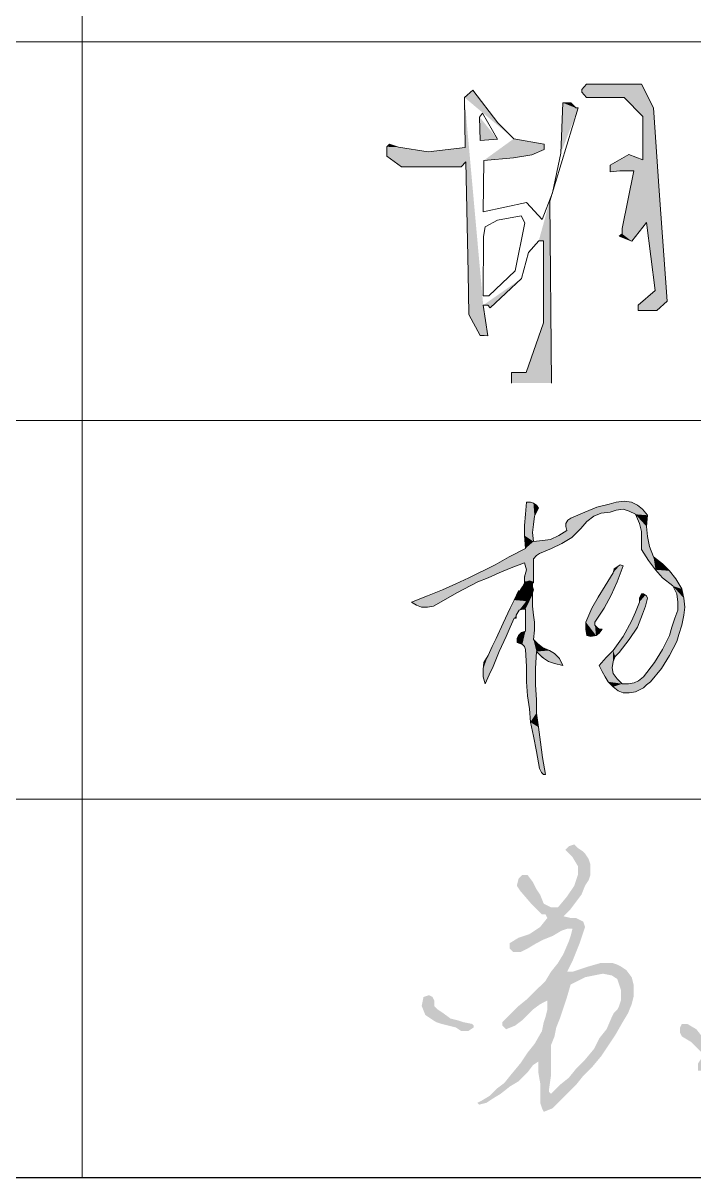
# Model space of a CAD drawing. Header units: millimetres. Extents: x 0 to 594, y 0 to 420.
# Drawn here: x 418.44 to 428.18, y 10 to 26.77 of the extents above; entities that cross this region are included whole.
import ezdxf

# ---------------------------------------------------------------- set-up
doc = ezdxf.new("R2010")
doc.units = ezdxf.units.MM
doc.header["$MEASUREMENT"] = 0
doc.linetypes.add('XKITLINE00', pattern=[0])

# ---------------------------------------------------------------- blocks, each defined once
blk = doc.blocks.new('*D0')
at = {"color": 0, "linetype": 'XKITLINE00'}
blk.add_line((584, 10), (25, 10), dxfattribs=at)
blk = doc.blocks.new('*D16')
at = {"color": 6}
for points in [[(256.863, 18.57), (257.273, 19.39), (257.229, 19.405)], [(256.863, 18.57), (257.229, 19.405), (257.126, 19.288)], [(256.863, 18.57), (257.185, 19.156), (257.273, 19.39)], [(256.863, 18.57), (257.126, 19.288), (257.009, 19.097)], [(257.229, 19.405), (257.141, 19.346), (257.126, 19.288)], [(256.863, 18.57), (257.097, 18.965), (257.185, 19.156)], [(256.863, 18.57), (257.009, 19.097), (256.907, 18.936)], [(256.863, 18.57), (256.995, 18.775), (257.097, 18.965)], [(256.863, 18.57), (256.907, 18.936), (256.819, 18.775)], [(256.877, 18.379), (256.819, 18.775), (256.731, 18.57)], [(256.863, 18.526), (256.863, 18.57), (256.819, 18.775)], [(256.877, 18.379), (256.863, 18.526), (256.819, 18.775)], [(256.877, 18.379), (256.731, 18.57), (256.731, 18.467)], [(256.877, 18.379), (256.731, 18.467), (256.745, 18.379)], [(256.877, 18.379), (256.921, 18.467), (256.863, 18.526)], [(256.877, 18.379), (256.921, 18.409), (256.965, 18.467)], [(256.877, 18.379), (256.965, 18.467), (256.921, 18.467)], [(256.877, 18.379), (256.745, 18.379), (256.804, 18.365)]]:
    blk.add_solid(points, dxfattribs=at)
blk = doc.blocks.new('*D17')
at = {"color": 6}
for points in [[(255.969, 19.742), (255.866, 20.313), (255.852, 20.137)], [(255.954, 19.874), (255.925, 20.313), (255.866, 20.313)], [(255.969, 19.742), (255.954, 19.874), (255.866, 20.313)], [(255.954, 19.874), (255.969, 20.299), (255.925, 20.313)], [(255.954, 19.874), (255.984, 20.108), (255.969, 20.299)], [(255.984, 20.108), (256.013, 20.269), (255.969, 20.299)], [(256.848, 20.108), (256.951, 20.152), (257.288, 20.328)], [(256.848, 20.108), (257.288, 20.328), (257.17, 20.313)], [(256.848, 20.108), (257.17, 20.313), (257.068, 20.284)], [(256.951, 20.152), (257.39, 20.313), (257.288, 20.328)], [(256.951, 20.152), (257.478, 20.269), (257.39, 20.313)], [(255.969, 19.742), (255.852, 20.137), (255.837, 19.976)], [(255.984, 20.108), (256.042, 20.225), (256.013, 20.269)], [(256.013, 19.537), (256.848, 20.108), (257.068, 20.284)], [(256.013, 19.537), (257.068, 20.284), (256.892, 20.24)], [(256.013, 19.537), (256.892, 20.24), (256.452, 19.903)], [(256.892, 20.24), (256.467, 20.05), (256.438, 20.006)], [(256.892, 20.24), (256.438, 20.006), (256.438, 19.962)], [(256.892, 20.24), (256.438, 19.962), (256.452, 19.903)], [(256.892, 20.24), (256.511, 20.079), (256.467, 20.05)], [(256.892, 20.24), (256.716, 20.167), (256.511, 20.079)], [(256.951, 20.152), (257.17, 20.196), (257.478, 20.269)], [(256.951, 20.152), (257.082, 20.167), (257.17, 20.196)], [(257.17, 20.196), (257.273, 20.211), (257.478, 20.269)], [(257.273, 20.211), (257.551, 20.211), (257.478, 20.269)], [(257.273, 20.211), (257.361, 20.181), (257.625, 20.123)], [(257.273, 20.211), (257.625, 20.123), (257.551, 20.211)], [(257.361, 20.181), (257.449, 20.137), (257.625, 20.123)], [(257.449, 20.137), (257.507, 20.006), (257.625, 19.815)], [(257.449, 20.137), (257.625, 19.815), (257.61, 19.962)], [(257.449, 20.137), (257.61, 19.962), (257.625, 20.123)], [(255.969, 19.742), (255.837, 19.976), (255.837, 19.83)], [(256.013, 19.537), (256.745, 20.035), (256.848, 20.108)], [(256.013, 19.537), (256.057, 19.566), (256.745, 20.035)], [(256.057, 19.566), (256.658, 19.932), (256.745, 20.035)], [(257.507, 20.006), (257.537, 19.888), (257.742, 19.332)], [(257.507, 20.006), (257.742, 19.332), (257.712, 19.522)], [(257.507, 20.006), (257.712, 19.522), (257.654, 19.669)], [(257.507, 20.006), (257.654, 19.669), (257.625, 19.815)], [(255.969, 19.742), (255.837, 19.83), (255.852, 19.639)], [(256.013, 19.537), (256.452, 19.903), (256.335, 19.83)], [(256.013, 19.537), (256.335, 19.83), (256.218, 19.771)], [(256.057, 19.566), (256.526, 19.8), (256.658, 19.932)], [(256.057, 19.566), (256.379, 19.713), (256.526, 19.8)], [(257.537, 19.888), (257.537, 19.625), (257.639, 19.464)], [(257.537, 19.888), (257.639, 19.464), (257.742, 19.332)], [(255.852, 19.639), (255.412, 19.405), (254.343, 18.79)], [(255.852, 19.639), (254.343, 18.79), (254.431, 18.79)], [(255.852, 19.639), (254.431, 18.79), (254.518, 18.804)], [(255.852, 19.639), (254.518, 18.804), (254.694, 18.907)], [(255.852, 19.639), (254.694, 18.907), (254.855, 18.995)], [(255.852, 19.639), (254.855, 18.995), (255.163, 19.156)], [(255.852, 19.639), (255.163, 19.156), (255.31, 19.214)], [(255.852, 19.639), (255.31, 19.214), (255.471, 19.288)], [(255.852, 19.639), (255.617, 19.522), (255.412, 19.405)], [(255.969, 19.742), (255.852, 19.639), (255.471, 19.288)], [(255.969, 19.742), (255.471, 19.288), (255.647, 19.361)], [(255.969, 19.742), (255.647, 19.361), (255.837, 19.434)], [(255.837, 19.156), (255.969, 19.493), (255.969, 19.742)], [(255.969, 19.742), (255.837, 19.434), (255.866, 19.332)], [(255.837, 19.156), (255.969, 19.742), (255.866, 19.332)], [(255.969, 19.493), (256.013, 19.537), (256.218, 19.771)], [(255.969, 19.493), (256.218, 19.771), (256.101, 19.757)], [(255.969, 19.493), (256.101, 19.757), (255.969, 19.742)], [(256.057, 19.566), (256.233, 19.639), (256.379, 19.713)], [(255.837, 19.156), (255.91, 19.17), (255.969, 19.493)], [(255.91, 19.17), (255.954, 19.156), (255.969, 19.493)], [(255.954, 19.156), (255.969, 19.141), (255.969, 19.493)], [(257.742, 19.332), (257.844, 19.42), (257.712, 19.522)], [(255.412, 19.405), (255.031, 19.214), (254.269, 18.819)], [(255.412, 19.405), (254.269, 18.819), (254.343, 18.79)], [(255.866, 19.332), (255.837, 19.229), (255.837, 19.156)], [(255.837, 19.156), (255.866, 19.332), (255.837, 19.156)], [(257.742, 19.332), (257.947, 19.317), (257.844, 19.42)], [(257.742, 19.332), (257.844, 19.214), (257.991, 19.097)], [(257.742, 19.332), (257.991, 19.097), (258.123, 19.053)], [(257.742, 19.332), (258.123, 19.053), (258.035, 19.2)], [(257.742, 19.332), (258.035, 19.2), (257.947, 19.317)], [(255.031, 19.214), (254.65, 19.039), (254.269, 18.819)], [(255.837, 19.156), (255.866, 19.156), (255.91, 19.17)], [(255.954, 19.156), (255.954, 19.141), (255.969, 19.141)], [(254.65, 19.039), (254.431, 18.951), (254.269, 18.819)], [(257.156, 18.072), (257.61, 18.951), (257.595, 18.965)], [(257.156, 18.072), (257.595, 18.965), (257.39, 18.584)], [(257.595, 18.965), (257.449, 18.716), (257.39, 18.584)], [(257.595, 18.965), (257.507, 18.863), (257.449, 18.716)], [(257.595, 18.965), (257.537, 18.98), (257.507, 18.921)], [(257.595, 18.965), (257.507, 18.921), (257.507, 18.863)], [(257.595, 18.965), (257.566, 18.98), (257.537, 18.98)], [(257.991, 19.097), (258.049, 18.98), (258.167, 18.79)], [(257.991, 19.097), (258.167, 18.79), (258.152, 18.921)], [(257.991, 19.097), (258.152, 18.921), (258.123, 19.053)], [(258.049, 18.98), (258.064, 18.863), (258.123, 18.526)], [(258.049, 18.98), (258.123, 18.526), (258.152, 18.672)], [(258.049, 18.98), (258.152, 18.672), (258.167, 18.79)], [(254.431, 18.951), (254.196, 18.863), (254.269, 18.819)], [(257.156, 18.072), (257.625, 18.921), (257.61, 18.951)], [(257.156, 18.072), (257.595, 18.804), (257.625, 18.921)], [(257.156, 18.072), (257.551, 18.687), (257.595, 18.804)], [(258.064, 18.863), (258.064, 18.746), (258.079, 18.394)], [(258.064, 18.863), (258.079, 18.394), (258.123, 18.526)], [(257.156, 18.072), (257.478, 18.497), (257.551, 18.687)], [(258.064, 18.746), (257.947, 18.379), (257.83, 17.896)], [(258.064, 18.746), (257.83, 17.896), (257.947, 18.086)], [(258.064, 18.746), (257.976, 18.497), (257.947, 18.379)], [(258.064, 18.746), (257.947, 18.086), (258.049, 18.291)], [(258.064, 18.746), (258.02, 18.628), (257.976, 18.497)], [(258.064, 18.746), (258.049, 18.291), (258.079, 18.394)], [(257.156, 18.072), (257.39, 18.584), (257.273, 18.365)], [(257.156, 18.072), (257.361, 18.321), (257.478, 18.497)], [(257.156, 18.072), (257.273, 18.365), (257.126, 18.16)], [(257.156, 18.072), (257.214, 18.13), (257.361, 18.321)], [(257.947, 18.379), (257.844, 18.174), (257.61, 17.661)], [(257.947, 18.379), (257.61, 17.661), (257.669, 17.705)], [(257.947, 18.379), (257.669, 17.705), (257.83, 17.896)], [(257.112, 17.91), (257.126, 18.16), (257.024, 18.057)], [(257.112, 17.91), (257.126, 17.998), (257.126, 18.16)], [(257.126, 17.998), (257.156, 18.072), (257.126, 18.16)], [(257.844, 18.174), (257.727, 17.984), (257.566, 17.617)], [(257.844, 18.174), (257.566, 17.617), (257.61, 17.661)], [(257.126, 17.823), (257.024, 18.057), (256.921, 17.94)], [(257.126, 17.823), (257.112, 17.91), (257.024, 18.057)], [(257.727, 17.984), (257.566, 17.779), (257.449, 17.559)], [(257.727, 17.984), (257.449, 17.559), (257.566, 17.617)], [(257.185, 17.749), (257.126, 17.823), (256.921, 17.94)], [(257.258, 17.676), (257.185, 17.749), (256.921, 17.94)], [(257.258, 17.676), (256.921, 17.94), (256.965, 17.852)], [(257.258, 17.676), (256.965, 17.852), (257.053, 17.705)], [(257.566, 17.779), (257.493, 17.72), (257.361, 17.544)], [(257.566, 17.779), (257.361, 17.544), (257.449, 17.559)], [(257.258, 17.676), (257.053, 17.705), (257.126, 17.632)], [(257.434, 17.691), (257.346, 17.676), (257.126, 17.632)], [(257.434, 17.691), (257.126, 17.632), (257.2, 17.573)], [(257.346, 17.676), (257.258, 17.676), (257.126, 17.632)], [(257.434, 17.691), (257.2, 17.573), (257.273, 17.544)], [(257.493, 17.72), (257.434, 17.691), (257.273, 17.544)], [(257.493, 17.72), (257.273, 17.544), (257.361, 17.544)]]:
    blk.add_solid(points, dxfattribs=at)
blk = doc.blocks.new('*D18')
at = {"color": 6}
for points in [[(255.954, 18.965), (255.837, 19.141), (255.808, 19.083)], [(255.954, 18.965), (255.866, 19.156), (255.837, 19.156)], [(255.954, 18.965), (255.837, 19.156), (255.837, 19.141)], [(255.954, 18.965), (255.91, 19.17), (255.866, 19.156)], [(255.954, 19.083), (255.954, 19.156), (255.91, 19.17)], [(255.969, 19.039), (255.954, 19.083), (255.91, 19.17)], [(255.954, 18.995), (255.969, 19.039), (255.91, 19.17)], [(255.954, 18.965), (255.954, 18.995), (255.91, 19.17)], [(255.954, 18.965), (255.808, 19.083), (255.778, 19.039)], [(255.778, 19.039), (255.778, 18.951), (255.793, 18.907)], [(255.778, 19.039), (255.793, 18.907), (255.822, 18.892)], [(255.778, 19.039), (255.822, 18.892), (255.866, 18.877)], [(255.778, 19.039), (255.866, 18.877), (255.91, 18.907)], [(255.778, 19.039), (255.91, 18.907), (255.925, 18.965)], [(255.954, 18.965), (255.778, 19.039), (255.925, 18.965)], [(255.954, 18.965), (255.925, 18.965), (255.954, 18.965)]]:
    blk.add_solid(points, dxfattribs=at)
blk = doc.blocks.new('*D19')
at = {"color": 6}
for points in [[(255.793, 18.907), (255.749, 19.024), (255.691, 18.892)], [(255.778, 18.951), (255.778, 19.024), (255.749, 19.024)], [(255.793, 18.907), (255.778, 18.951), (255.749, 19.024)], [(255.954, 18.965), (255.91, 18.907), (255.808, 18.76)], [(255.954, 18.965), (255.808, 18.76), (255.852, 18.76)], [(255.954, 18.965), (255.852, 18.438), (255.837, 18.218)], [(255.954, 18.965), (255.837, 18.218), (255.852, 18.174)], [(255.954, 18.965), (255.852, 18.76), (255.852, 18.438)], [(255.954, 18.965), (255.852, 18.174), (255.866, 17.925)], [(255.954, 18.965), (255.866, 17.925), (255.866, 17.705)], [(255.954, 18.965), (255.866, 17.705), (255.881, 17.5)], [(255.954, 18.965), (255.881, 17.5), (255.91, 17.31)], [(255.954, 18.965), (255.925, 18.965), (255.91, 18.907)], [(255.954, 18.965), (255.91, 17.31), (255.925, 17.119)], [(255.954, 18.965), (255.925, 17.119), (255.954, 18.804)], [(255.954, 18.965), (255.954, 18.804), (255.954, 18.965)], [(255.866, 18.877), (255.632, 18.775), (255.427, 18.335)], [(255.866, 18.877), (255.427, 18.335), (255.764, 18.746)], [(255.866, 18.877), (255.691, 18.892), (255.632, 18.775)], [(255.822, 18.892), (255.793, 18.907), (255.691, 18.892)], [(255.866, 18.877), (255.822, 18.892), (255.691, 18.892)], [(255.91, 18.907), (255.866, 18.877), (255.764, 18.746)], [(255.91, 18.907), (255.764, 18.746), (255.808, 18.76)], [(255.925, 17.119), (255.969, 18.672), (255.954, 18.804)], [(255.427, 18.335), (255.72, 18.672), (255.764, 18.746)], [(255.427, 18.335), (255.691, 18.628), (255.72, 18.672)], [(255.427, 18.335), (255.573, 18.365), (255.691, 18.628)], [(255.691, 18.628), (255.72, 18.628), (255.72, 18.672)], [(255.925, 17.119), (255.969, 18.321), (255.969, 18.672)], [(255.969, 18.321), (255.984, 18.57), (255.969, 18.672)], [(255.969, 18.321), (255.984, 18.453), (255.984, 18.57)], [(255.427, 18.335), (255.31, 18.086), (255.236, 17.881)], [(255.427, 18.335), (255.236, 17.881), (255.236, 17.779)], [(255.427, 18.335), (255.236, 17.779), (255.266, 17.676)], [(255.427, 18.335), (255.266, 17.676), (255.324, 17.808)], [(255.427, 18.335), (255.368, 18.218), (255.31, 18.086)], [(255.427, 18.335), (255.324, 17.808), (255.383, 17.925)], [(255.427, 18.335), (255.383, 17.925), (255.471, 18.145)], [(255.427, 18.335), (255.471, 18.145), (255.573, 18.365)], [(255.852, 18.438), (255.749, 18.379), (255.735, 18.335)], [(255.852, 18.438), (255.735, 18.335), (255.735, 18.277)], [(255.852, 18.438), (255.735, 18.277), (255.808, 18.247)], [(255.852, 18.438), (255.793, 18.423), (255.749, 18.379)], [(255.852, 18.438), (255.808, 18.247), (255.837, 18.218)], [(255.925, 17.119), (256.013, 18.145), (255.969, 18.321)], [(256.013, 18.145), (256.028, 18.262), (255.969, 18.321)], [(255.925, 17.119), (255.998, 17.896), (256.013, 18.145)], [(256.013, 18.145), (256.101, 18.203), (256.028, 18.262)], [(256.013, 18.145), (256.203, 18.16), (256.101, 18.203)], [(256.013, 18.145), (256.277, 18.116), (256.203, 18.16)], [(256.013, 18.145), (256.101, 18.057), (256.189, 17.998)], [(256.013, 18.145), (256.189, 17.998), (256.277, 17.969)], [(256.013, 18.145), (256.277, 17.969), (256.394, 17.94)], [(256.013, 18.145), (256.394, 17.94), (256.35, 18.042)], [(256.013, 18.145), (256.35, 18.042), (256.277, 18.116)], [(255.31, 18.086), (255.251, 17.984), (255.236, 17.881)], [(255.925, 17.119), (255.998, 17.661), (255.998, 17.896)], [(255.925, 17.119), (256.013, 17.442), (255.998, 17.661)], [(255.925, 17.119), (256.013, 17.251), (256.013, 17.442)], [(255.925, 17.119), (256.042, 17.046), (256.013, 17.251)], [(255.925, 17.119), (255.969, 16.914), (256.086, 16.387)], [(255.925, 17.119), (256.086, 16.387), (256.115, 16.357)], [(255.925, 17.119), (256.115, 16.357), (256.145, 16.357)], [(255.925, 17.119), (256.145, 16.357), (256.101, 16.607)], [(255.925, 17.119), (256.101, 16.607), (256.042, 17.046)], [(255.969, 16.914), (256.013, 16.694), (256.086, 16.387)], [(256.013, 16.694), (256.057, 16.445), (256.086, 16.387)]]:
    blk.add_solid(points, dxfattribs=at)
blk = doc.blocks.new('*D10')
at = {"color": 6}
for points in [[(255.45, 25.453), (255.087, 25.931), (254.968, 25.823)], [(255.684, 25.224), (255.45, 25.453), (254.968, 25.823)], [(254.968, 25.823), (254.976, 25.097), (254.989, 24.89)], [(254.968, 25.823), (254.989, 24.89), (255.195, 22.368)], [(254.968, 25.823), (255.195, 22.368), (255.24, 22.806)], [(256.582, 25.672), (256.393, 25.748), (256.368, 25.014)], [(256.621, 25.672), (256.582, 25.672), (256.368, 25.014)], [(256.582, 25.672), (256.514, 25.748), (256.393, 25.748)], [(255.445, 25.219), (255.198, 25.2), (255.187, 25.539)], [(255.249, 24.909), (256.127, 25.144), (255.684, 25.224)], [(254.008, 25.101), (253.877, 25.144), (253.843, 25.107)], [(254.44, 25.033), (254.008, 25.101), (253.843, 25.107)], [(254.44, 25.033), (253.843, 25.107), (253.843, 24.968)], [(254.44, 25.033), (253.843, 24.968), (254.054, 24.814)], [(254.976, 25.097), (254.44, 25.033), (254.054, 24.814)], [(254.976, 25.097), (254.054, 24.814), (254.921, 24.814)], [(254.976, 25.097), (254.921, 24.814), (254.989, 24.89)], [(255.249, 24.909), (256.127, 25.069), (256.127, 25.144)], [(255.249, 24.909), (255.947, 24.989), (256.127, 25.069)], [(255.249, 24.909), (255.681, 24.947), (255.947, 24.989)], [(254.989, 24.89), (255.02, 23.278), (255.195, 22.368)], [(256.046, 23.74), (256.114, 23.74), (256.206, 24.318)], [(256.114, 23.74), (256.231, 21.674), (256.206, 24.318)], [(256.114, 23.74), (256.114, 22.552), (256.231, 21.674)], [(255.02, 23.278), (255.031, 22.672), (255.195, 22.368)], [(255.24, 22.806), (255.309, 22.806), (255.797, 23.195)], [(255.309, 22.806), (255.343, 22.768), (255.797, 23.195)], [(255.195, 22.368), (255.309, 22.363), (255.24, 22.806)], [(256.114, 22.552), (255.865, 21.829), (256.231, 21.674)], [(255.865, 21.829), (255.649, 21.829), (255.649, 21.674)], [(255.865, 21.829), (255.649, 21.674), (256.231, 21.674)]]:
    blk.add_solid(points, dxfattribs=at)
blk = doc.blocks.new('*D11')
at = {"color": 6}
for points in [[(257.535, 26.016), (256.74, 26.016), (256.672, 25.941)], [(257.535, 26.016), (256.672, 25.941), (256.672, 25.898)], [(257.535, 26.016), (256.672, 25.898), (256.74, 25.823)], [(257.535, 26.016), (256.74, 25.823), (257.285, 25.823)], [(257.709, 25.67), (257.535, 26.016), (257.285, 25.823)], [(257.709, 25.67), (257.285, 25.823), (257.558, 25.547)], [(257.709, 25.67), (257.558, 24.918), (257.396, 23.735)], [(257.709, 25.67), (257.396, 23.735), (257.611, 24.01)], [(257.709, 25.67), (257.558, 25.547), (257.558, 24.918)], [(257.709, 25.67), (257.611, 24.01), (257.737, 23.018)], [(257.709, 25.67), (257.737, 23.018), (257.763, 22.731)], [(257.709, 25.67), (257.763, 22.731), (257.825, 24.067)], [(257.709, 25.67), (257.825, 24.067), (257.709, 25.67)], [(257.558, 24.918), (257.353, 24.993), (257.081, 24.843)], [(257.558, 24.918), (257.081, 24.843), (257.081, 24.742)], [(257.558, 24.918), (257.081, 24.742), (257.222, 24.758)], [(257.558, 24.918), (257.222, 24.758), (257.426, 24.758)], [(257.558, 24.918), (257.426, 24.758), (257.256, 23.919)], [(257.558, 24.918), (257.256, 23.919), (257.256, 23.843)], [(257.558, 24.918), (257.256, 23.843), (257.396, 23.735)], [(257.763, 22.731), (257.911, 22.865), (257.825, 24.067)], [(257.256, 23.843), (257.214, 23.81), (257.396, 23.735)], [(257.737, 23.018), (257.49, 22.806), (257.49, 22.731)], [(257.737, 23.018), (257.49, 22.731), (257.763, 22.731)]]:
    blk.add_solid(points, dxfattribs=at)

msp = doc.modelspace()

# ---------------------------------------------------------------- hatches: boundary and pattern name
at = {"linetype": 'XKITLINE00', "lineweight": 0}
h = msp.add_hatch(color=6, dxfattribs=at)
h.paths.add_polyline_path([(428.295, 11.559), (428.347, 11.559), (428.399, 11.611), (428.425, 11.716), (428.451, 11.82), (428.399, 11.95), (428.321, 12.028), (428.217, 12.159), (428.086, 12.237), (428.008, 12.237), (427.982, 12.185), (427.982, 12.107), (428.008, 12.054), (428.139, 11.976), (428.191, 11.924), (428.243, 11.872), (428.295, 11.82), (428.295, 11.742), (428.243, 11.664), (428.243, 11.559), (428.269, 11.559)])
h.paths.add_polyline_path([(424.803, 12.133), (424.907, 12.133), (424.985, 12.185), (424.985, 12.211), (424.959, 12.237), (424.829, 12.263), (424.751, 12.289), (424.647, 12.315), (424.542, 12.393), (424.464, 12.445), (424.412, 12.497), (424.412, 12.576), (424.386, 12.628), (424.334, 12.654), (424.256, 12.628), (424.23, 12.497), (424.282, 12.367), (424.438, 12.263), (424.516, 12.237), (424.621, 12.211), (424.725, 12.185)])
h.paths.add_polyline_path([(426.002, 10.96), (426.132, 11.012), (426.236, 11.116), (426.366, 11.247), (426.471, 11.351), (426.575, 11.481), (426.705, 11.611), (426.836, 11.768), (426.94, 11.924), (427.044, 12.08), (427.148, 12.263), (427.226, 12.393), (427.279, 12.523), (427.305, 12.628), (427.305, 12.706), (427.305, 12.81), (427.279, 12.914), (427.2, 13.019), (427.122, 13.071), (427.07, 13.097), (426.992, 13.123), (426.836, 13.123), (426.653, 13.071), (426.575, 13.045), (426.497, 13.019), (426.419, 12.993), (426.34, 12.993), (426.419, 13.149), (426.471, 13.279), (426.523, 13.409), (426.575, 13.566), (426.601, 13.644), (426.575, 13.722), (426.523, 13.748), (426.471, 13.774), (426.393, 13.774), (426.288, 13.8), (426.393, 13.905), (426.471, 14.009), (426.549, 14.113), (426.601, 14.243), (426.653, 14.322), (426.679, 14.4), (426.679, 14.478), (426.679, 14.556), (426.653, 14.634), (426.601, 14.712), (426.575, 14.738), (426.497, 14.791), (426.445, 14.843), (426.366, 14.817), (426.34, 14.791), (426.314, 14.765), (426.419, 14.66), (426.497, 14.53), (426.497, 14.4), (426.471, 14.322), (426.445, 14.243), (426.34, 14.087), (426.21, 13.931), (426.106, 13.931), (426.002, 13.983), (425.95, 14.113), (425.897, 14.191), (425.845, 14.295), (425.767, 14.4), (425.689, 14.4), (425.637, 14.348), (425.611, 14.243), (425.663, 14.165), (425.819, 13.983), (425.976, 13.826), (426.028, 13.826), (426.054, 13.774), (425.95, 13.644), (425.871, 13.592), (425.793, 13.54), (425.715, 13.514), (425.637, 13.488), (425.507, 13.409), (425.507, 13.331), (425.559, 13.279), (425.663, 13.279), (425.767, 13.331), (425.897, 13.409), (426.002, 13.462), (426.132, 13.514), (426.262, 13.592), (426.34, 13.618), (426.419, 13.618), (426.393, 13.514), (426.366, 13.436), (426.288, 13.253), (426.21, 13.123), (426.106, 12.993), (426.028, 12.862), (425.897, 12.732), (425.767, 12.602), (425.637, 12.497), (425.533, 12.393), (425.402, 12.263), (425.402, 12.211), (425.454, 12.159), (425.585, 12.211), (425.689, 12.289), (425.767, 12.367), (425.845, 12.445), (425.95, 12.523), (426.054, 12.576), (426.054, 12.445), (426.028, 12.341), (426.002, 12.263), (425.976, 12.133), (425.871, 11.95), (425.767, 11.82), (425.663, 11.664), (425.533, 11.507), (425.428, 11.377), (425.324, 11.299), (425.22, 11.194), (425.09, 11.116), (425.037, 11.09), (425.064, 11.064), (425.168, 11.09), (425.246, 11.142), (425.376, 11.221), (425.507, 11.325), (425.637, 11.403), (425.767, 11.533), (425.845, 11.637), (425.923, 11.69), (425.923, 11.533), (425.95, 11.377), (425.95, 11.247), (425.95, 11.09), (425.976, 11.012)])
h.paths.add_polyline_path([(426.106, 11.221), (426.236, 11.351), (426.366, 11.455), (426.471, 11.585), (426.601, 11.716), (426.731, 11.872), (426.809, 12.028), (426.914, 12.159), (426.992, 12.341), (427.018, 12.393), (427.07, 12.445), (427.096, 12.497), (427.122, 12.576), (427.122, 12.654), (427.122, 12.732), (427.096, 12.81), (427.07, 12.888), (426.992, 12.94), (426.862, 12.966), (426.731, 12.94), (426.601, 12.914), (426.497, 12.862), (426.393, 12.81), (426.34, 12.628), (426.288, 12.471), (426.236, 12.315), (426.184, 12.185), (426.158, 12.054), (426.106, 11.924), (426.106, 11.742), (426.106, 11.611), (426.106, 11.481), (426.08, 11.299), (426.08, 11.247)], flags=16)

# ---------------------------------------------------------------- linework, layer by layer
at = {"color": 1, "linetype": 'XKITLINE00', "lineweight": 0}
for p, q in [((419.3, 37), (419.3, 10)), ((474.5, 26.5), (404, 26.5)), ((474.5, 21), (404, 21)), ((474.5, 15.5), (404, 15.5))]:
    msp.add_line(p, q, dxfattribs=at)
at = {"color": 6, "linetype": 'XKITLINE00', "lineweight": 0}
for p, q in [((426.556, 25.808), (426.623, 25.884)), ((426.623, 25.884), (426.623, 25.884)), ((426.623, 25.884), (426.623, 25.884)), ((426.623, 25.884), (426.623, 25.884)), ((426.623, 25.884), (426.691, 25.884)), ((426.691, 25.884), (427.419, 25.884)), ((426.691, 25.884), (426.691, 25.884)), ((427.419, 25.884), (427.593, 25.538)), ((424.851, 25.69), (424.97, 25.799)), ((424.86, 24.965), (424.851, 25.69)), ((424.851, 25.69), (424.851, 25.69)), ((424.851, 25.69), (424.851, 25.69)), ((424.851, 25.69), (424.851, 25.69)), ((424.97, 25.799), (425.334, 25.321)), ((424.97, 25.799), (424.97, 25.799)), ((426.556, 25.766), (426.556, 25.808)), ((426.556, 25.808), (426.556, 25.808)), ((426.556, 25.808), (426.556, 25.808)), ((426.556, 25.808), (426.556, 25.808)), ((426.623, 25.69), (426.556, 25.766)), ((426.556, 25.766), (426.556, 25.766)), ((426.556, 25.766), (426.556, 25.766)), ((426.556, 25.766), (426.556, 25.766)), ((427.168, 25.69), (426.623, 25.69)), ((426.623, 25.69), (426.623, 25.69)), ((426.623, 25.69), (426.623, 25.69)), ((427.441, 25.414), (427.168, 25.69)), ((426.504, 25.54), (426.09, 24.186)), ((426.252, 24.881), (426.277, 25.615)), ((426.277, 25.615), (426.277, 25.615)), ((426.277, 25.615), (426.277, 25.615)), ((426.277, 25.615), (426.397, 25.615)), ((426.397, 25.615), (426.397, 25.615)), ((426.397, 25.615), (426.397, 25.615)), ((426.397, 25.615), (426.397, 25.615)), ((426.397, 25.615), (426.466, 25.54)), ((426.466, 25.54), (426.466, 25.54)), ((426.466, 25.54), (426.466, 25.54)), ((426.466, 25.54), (426.466, 25.54)), ((426.466, 25.54), (426.504, 25.54)), ((426.504, 25.54), (426.504, 25.54)), ((426.504, 25.54), (426.504, 25.54)), ((427.593, 25.538), (427.679, 24.335)), ((425.111, 25.465), (425.07, 25.406)), ((425.07, 25.406), (425.07, 25.406)), ((425.07, 25.406), (425.07, 25.406)), ((425.07, 25.406), (425.07, 25.406)), ((425.07, 25.406), (425.081, 25.068)), ((425.111, 25.465), (425.111, 25.465)), ((425.328, 25.087), (425.111, 25.465)), ((425.111, 25.465), (425.111, 25.465)), ((427.441, 24.861), (427.441, 25.414)), ((425.334, 25.321), (425.567, 25.092)), ((423.726, 24.974), (423.761, 25.012)), ((423.761, 25.012), (423.761, 25.012)), ((423.761, 25.012), (423.761, 25.012)), ((423.761, 25.012), (423.761, 25.012)), ((423.761, 25.012), (423.892, 24.969)), ((425.081, 25.068), (425.328, 25.087)), ((425.081, 25.068), (425.081, 25.068)), ((425.081, 25.068), (425.081, 25.068)), ((425.081, 25.068), (425.081, 25.068)), ((425.328, 25.087), (425.328, 25.087)), ((425.328, 25.087), (425.328, 25.087)), ((425.328, 25.087), (425.328, 25.087)), ((425.567, 25.092), (426.01, 25.012)), ((426.01, 25.012), (426.01, 25.012)), ((426.01, 25.012), (426.01, 25.012)), ((426.01, 25.012), (426.01, 24.936)), ((423.726, 24.836), (423.726, 24.974)), ((423.726, 24.974), (423.726, 24.974)), ((423.726, 24.974), (423.726, 24.974)), ((423.938, 24.682), (423.726, 24.836)), ((423.892, 24.969), (423.892, 24.969)), ((423.892, 24.969), (423.892, 24.969)), ((423.892, 24.969), (423.892, 24.969)), ((423.892, 24.969), (424.323, 24.901)), ((424.323, 24.901), (424.86, 24.965)), ((424.323, 24.901), (424.323, 24.901)), ((424.323, 24.901), (424.323, 24.901)), ((424.323, 24.901), (424.323, 24.901)), ((424.86, 24.965), (424.86, 24.965)), ((424.86, 24.965), (424.86, 24.965)), ((424.86, 24.965), (424.86, 24.965)), ((425.83, 24.857), (425.565, 24.814)), ((426.01, 24.936), (425.83, 24.857)), ((426.01, 24.936), (426.01, 24.936)), ((426.01, 24.936), (426.01, 24.936)), ((426.128, 24.306), (426.252, 24.881)), ((426.964, 24.71), (427.237, 24.861)), ((427.237, 24.861), (427.237, 24.861)), ((427.237, 24.861), (427.237, 24.861)), ((427.237, 24.861), (427.237, 24.861)), ((427.237, 24.861), (427.441, 24.785)), ((427.441, 24.785), (427.441, 24.861)), ((427.441, 24.861), (427.441, 24.861)), ((427.441, 24.861), (427.441, 24.861)), ((424.396, 24.682), (423.938, 24.682)), ((424.804, 24.682), (424.396, 24.682)), ((424.396, 24.682), (424.396, 24.682)), ((424.396, 24.682), (424.396, 24.682)), ((424.873, 24.758), (424.804, 24.682)), ((424.804, 24.682), (424.804, 24.682)), ((424.804, 24.682), (424.804, 24.682)), ((424.804, 24.682), (424.804, 24.682)), ((424.903, 23.145), (424.873, 24.758)), ((424.873, 24.758), (424.873, 24.758)), ((424.873, 24.758), (424.873, 24.758)), ((424.873, 24.758), (424.873, 24.758)), ((425.132, 24.777), (425.124, 24.031)), ((425.565, 24.814), (425.132, 24.777)), ((425.132, 24.777), (425.132, 24.777)), ((425.132, 24.777), (425.132, 24.777)), ((426.964, 24.61), (426.964, 24.71)), ((426.964, 24.71), (426.964, 24.71)), ((426.964, 24.71), (426.964, 24.71)), ((427.441, 24.785), (427.441, 24.785)), ((427.441, 24.785), (427.441, 24.785)), ((427.441, 24.785), (427.441, 24.785)), ((427.105, 24.625), (426.964, 24.61)), ((427.241, 24.625), (427.105, 24.625)), ((427.139, 23.786), (427.31, 24.625)), ((427.31, 24.625), (427.241, 24.625)), ((427.241, 24.625), (427.241, 24.625)), ((427.241, 24.625), (427.241, 24.625)), ((427.31, 24.625), (427.31, 24.625)), ((427.31, 24.625), (427.31, 24.625)), ((427.31, 24.625), (427.31, 24.625)), ((427.679, 24.335), (427.679, 24.335)), ((427.679, 24.335), (427.679, 24.335)), ((427.679, 24.335), (427.795, 22.732)), ((425.124, 24.031), (425.751, 24.167)), ((425.751, 24.167), (425.751, 24.167)), ((425.751, 24.167), (425.751, 24.167)), ((425.751, 24.167), (425.751, 24.167)), ((425.751, 24.167), (425.98, 23.918)), ((425.98, 23.918), (426.128, 24.306)), ((426.09, 24.186), (426.114, 21.542)), ((425.124, 24.031), (425.124, 24.031)), ((425.124, 24.031), (425.124, 24.031)), ((425.124, 24.031), (425.124, 24.031)), ((425.332, 23.91), (425.151, 23.81)), ((425.674, 23.973), (425.332, 23.91)), ((425.586, 23.172), (425.725, 23.87)), ((425.725, 23.87), (425.674, 23.973)), ((425.674, 23.973), (425.674, 23.973)), ((425.674, 23.973), (425.674, 23.973)), ((425.725, 23.87), (425.725, 23.87)), ((425.725, 23.87), (425.725, 23.87)), ((425.98, 23.918), (425.98, 23.918)), ((425.98, 23.918), (425.98, 23.918)), ((427.495, 23.877), (427.279, 23.603)), ((427.621, 22.886), (427.495, 23.877)), ((427.495, 23.877), (427.495, 23.877)), ((427.495, 23.877), (427.495, 23.877)), ((427.495, 23.877), (427.495, 23.877)), ((425.128, 23.671), (425.124, 22.81)), ((425.151, 23.81), (425.128, 23.671)), ((425.128, 23.671), (425.128, 23.671)), ((427.098, 23.678), (427.139, 23.711)), ((427.279, 23.603), (427.098, 23.678)), ((427.139, 23.711), (427.139, 23.786)), ((427.139, 23.786), (427.139, 23.786)), ((427.139, 23.786), (427.139, 23.786)), ((425.929, 23.608), (425.779, 23.441)), ((425.997, 23.608), (425.929, 23.608)), ((425.929, 23.608), (425.929, 23.608)), ((425.929, 23.608), (425.929, 23.608)), ((425.997, 23.532), (425.997, 23.608)), ((425.997, 23.608), (425.997, 23.608)), ((425.997, 23.608), (425.997, 23.608)), ((425.997, 23.608), (425.997, 23.608)), ((425.997, 22.42), (425.997, 23.532)), ((425.997, 23.532), (425.997, 23.532)), ((425.997, 23.532), (425.997, 23.532)), ((427.279, 23.603), (427.279, 23.603)), ((427.279, 23.603), (427.279, 23.603)), ((425.779, 23.441), (425.68, 23.063)), ((424.914, 22.54), (424.903, 23.145)), ((424.903, 23.145), (424.903, 23.145)), ((424.903, 23.145), (424.903, 23.145)), ((425.203, 22.81), (425.586, 23.172)), ((425.68, 23.063), (425.226, 22.636)), ((425.124, 22.81), (425.124, 22.81)), ((425.124, 22.81), (425.124, 22.81)), ((425.124, 22.81), (425.203, 22.81)), ((427.374, 22.673), (427.621, 22.886)), ((427.621, 22.886), (427.621, 22.886)), ((427.621, 22.886), (427.621, 22.886)), ((427.621, 22.886), (427.621, 22.886)), ((425.192, 22.673), (425.124, 22.673)), ((425.124, 22.673), (425.124, 22.673)), ((425.124, 22.673), (425.124, 22.673)), ((425.124, 22.673), (425.124, 22.673)), ((425.124, 22.673), (425.192, 22.23)), ((425.226, 22.636), (425.192, 22.673)), ((425.192, 22.673), (425.192, 22.673)), ((425.192, 22.673), (425.192, 22.673)), ((425.192, 22.673), (425.192, 22.673)), ((427.374, 22.598), (427.374, 22.673)), ((427.374, 22.673), (427.374, 22.673)), ((427.374, 22.673), (427.374, 22.673)), ((427.374, 22.673), (427.374, 22.673)), ((427.795, 22.732), (427.646, 22.598)), ((427.795, 22.732), (427.795, 22.732)), ((427.795, 22.732), (427.795, 22.732)), ((427.795, 22.732), (427.795, 22.732)), ((425.079, 22.236), (424.914, 22.54)), ((425.226, 22.636), (425.226, 22.636)), ((425.226, 22.636), (425.226, 22.636)), ((427.646, 22.598), (427.374, 22.598)), ((427.374, 22.598), (427.374, 22.598)), ((427.374, 22.598), (427.374, 22.598)), ((427.374, 22.598), (427.374, 22.598)), ((427.646, 22.598), (427.646, 22.598)), ((427.646, 22.598), (427.646, 22.598)), ((427.646, 22.598), (427.646, 22.598)), ((425.748, 21.696), (425.997, 22.42)), ((425.139, 22.233), (425.079, 22.236)), ((425.192, 22.23), (425.139, 22.233)), ((425.139, 22.233), (425.139, 22.233)), ((425.139, 22.233), (425.139, 22.233)), ((425.192, 22.23), (425.192, 22.23)), ((425.192, 22.23), (425.192, 22.23)), ((425.192, 22.23), (425.192, 22.23)), ((425.532, 21.542), (425.532, 21.696)), ((425.532, 21.696), (425.532, 21.696)), ((425.532, 21.696), (425.532, 21.696)), ((425.532, 21.696), (425.748, 21.696)), ((425.75, 19.813), (425.735, 19.637)), ((425.808, 19.813), (425.75, 19.813)), ((425.852, 19.799), (425.808, 19.813)), ((425.896, 19.769), (425.852, 19.799)), ((427.054, 19.813), (426.951, 19.784)), ((427.171, 19.828), (427.054, 19.813)), ((427.274, 19.813), (427.171, 19.828)), ((427.361, 19.769), (427.274, 19.813)), ((425.735, 19.637), (425.72, 19.476)), ((425.867, 19.608), (425.926, 19.725)), ((425.926, 19.725), (425.896, 19.769)), ((426.6, 19.667), (426.394, 19.579)), ((426.775, 19.74), (426.6, 19.667)), ((426.731, 19.608), (426.834, 19.652)), ((426.951, 19.784), (426.775, 19.74)), ((426.834, 19.652), (426.966, 19.667)), ((426.966, 19.667), (427.054, 19.696)), ((427.054, 19.696), (427.156, 19.711)), ((427.156, 19.711), (427.244, 19.681)), ((427.244, 19.681), (427.332, 19.637)), ((427.332, 19.637), (427.391, 19.506)), ((427.435, 19.711), (427.361, 19.769)), ((427.508, 19.623), (427.435, 19.711)), ((427.493, 19.462), (427.508, 19.623)), ((425.72, 19.476), (425.72, 19.33)), ((425.838, 19.374), (425.852, 19.491)), ((425.852, 19.491), (425.867, 19.608)), ((426.351, 19.55), (426.321, 19.506)), ((426.321, 19.506), (426.321, 19.462)), ((426.321, 19.462), (426.336, 19.403)), ((426.394, 19.579), (426.351, 19.55)), ((426.541, 19.432), (426.629, 19.535)), ((426.629, 19.535), (426.731, 19.608)), ((427.391, 19.506), (427.42, 19.388)), ((427.508, 19.315), (427.493, 19.462)), ((425.72, 19.33), (425.735, 19.139)), ((425.852, 19.242), (425.838, 19.374)), ((426.219, 19.33), (426.101, 19.271)), ((426.336, 19.403), (426.219, 19.33)), ((426.263, 19.213), (426.409, 19.3)), ((426.409, 19.3), (426.541, 19.432)), ((427.42, 19.388), (427.42, 19.271)), ((427.537, 19.169), (427.508, 19.315)), ((425.735, 19.139), (425.501, 19.022)), ((425.984, 19.257), (425.852, 19.242)), ((425.94, 19.066), (426.116, 19.139)), ((426.101, 19.271), (425.984, 19.257)), ((426.116, 19.139), (426.263, 19.213)), ((427.42, 19.271), (427.42, 19.125)), ((427.42, 19.125), (427.523, 18.964)), ((427.596, 19.022), (427.537, 19.169)), ((425.501, 19.022), (425.296, 18.905)), ((425.852, 18.993), (425.896, 19.037)), ((425.852, 18.905), (425.852, 18.993)), ((425.896, 19.037), (425.94, 19.066)), ((427.523, 18.964), (427.625, 18.832)), ((427.728, 18.92), (427.596, 19.022)), ((425.296, 18.905), (424.915, 18.714)), ((425.193, 18.714), (425.354, 18.788)), ((425.354, 18.788), (425.53, 18.861)), ((425.53, 18.861), (425.72, 18.934)), ((425.72, 18.934), (425.75, 18.832)), ((425.75, 18.832), (425.72, 18.729)), ((425.852, 18.817), (425.852, 18.905)), ((425.852, 18.744), (425.852, 18.817)), ((427.01, 18.788), (426.893, 18.597)), ((427.024, 18.846), (427.01, 18.788)), ((427.068, 18.876), (427.024, 18.846)), ((427.112, 18.905), (427.068, 18.876)), ((427.156, 18.89), (427.112, 18.905)), ((427.112, 18.773), (427.156, 18.89)), ((427.625, 18.832), (427.728, 18.714)), ((427.83, 18.817), (427.728, 18.92)), ((427.918, 18.7), (427.83, 18.817)), ((424.724, 18.627), (424.534, 18.539)), ((424.915, 18.714), (424.724, 18.627)), ((424.739, 18.495), (425.047, 18.656)), ((425.047, 18.656), (425.193, 18.714)), ((425.72, 18.641), (425.691, 18.583)), ((425.72, 18.729), (425.72, 18.7)), ((425.72, 18.729), (425.72, 18.729)), ((425.72, 18.7), (425.72, 18.685)), ((425.72, 18.685), (425.72, 18.685)), ((425.72, 18.685), (425.72, 18.656)), ((425.735, 18.656), (425.72, 18.656)), ((425.72, 18.656), (425.72, 18.641)), ((425.72, 18.656), (425.735, 18.656)), ((425.72, 18.641), (425.72, 18.641)), ((425.75, 18.656), (425.735, 18.656)), ((425.735, 18.656), (425.735, 18.656)), ((425.735, 18.656), (425.735, 18.656)), ((425.735, 18.656), (425.735, 18.656)), ((425.735, 18.656), (425.735, 18.656)), ((425.735, 18.656), (425.75, 18.656)), ((425.794, 18.67), (425.75, 18.656)), ((425.75, 18.656), (425.794, 18.67)), ((425.838, 18.656), (425.794, 18.67)), ((425.794, 18.67), (425.838, 18.656)), ((425.838, 18.627), (425.838, 18.656)), ((425.838, 18.656), (425.838, 18.641)), ((425.838, 18.641), (425.838, 18.641)), ((425.838, 18.641), (425.852, 18.641)), ((425.838, 18.612), (425.838, 18.627)), ((425.852, 18.641), (425.852, 18.744)), ((425.852, 18.641), (425.852, 18.641)), ((426.981, 18.465), (427.068, 18.656)), ((427.068, 18.656), (427.112, 18.773)), ((427.728, 18.714), (427.874, 18.597)), ((428.006, 18.553), (427.918, 18.7)), ((424.314, 18.451), (424.08, 18.363)), ((424.534, 18.539), (424.314, 18.451)), ((424.578, 18.407), (424.739, 18.495)), ((425.633, 18.524), (425.574, 18.392)), ((425.647, 18.524), (425.633, 18.524)), ((425.662, 18.524), (425.647, 18.524)), ((425.647, 18.524), (425.647, 18.524)), ((425.647, 18.524), (425.647, 18.524)), ((425.691, 18.583), (425.662, 18.539)), ((425.662, 18.539), (425.662, 18.524)), ((425.662, 18.509), (425.662, 18.524)), ((425.662, 18.524), (425.662, 18.509)), ((425.662, 18.495), (425.662, 18.509)), ((425.662, 18.509), (425.662, 18.509)), ((425.662, 18.509), (425.662, 18.509)), ((425.662, 18.509), (425.662, 18.509)), ((425.662, 18.509), (425.662, 18.495)), ((425.662, 18.451), (425.662, 18.495)), ((425.662, 18.495), (425.662, 18.451)), ((425.677, 18.407), (425.662, 18.451)), ((425.662, 18.451), (425.677, 18.407)), ((425.808, 18.465), (425.794, 18.407)), ((425.794, 18.407), (425.808, 18.465)), ((425.823, 18.465), (425.808, 18.465)), ((425.808, 18.465), (425.823, 18.465)), ((425.808, 18.465), (425.808, 18.465)), ((425.838, 18.465), (425.823, 18.465)), ((425.823, 18.465), (425.823, 18.465)), ((425.823, 18.465), (425.823, 18.465)), ((425.823, 18.465), (425.823, 18.465)), ((425.823, 18.465), (425.823, 18.465)), ((425.823, 18.465), (425.838, 18.465)), ((425.838, 18.583), (425.838, 18.612)), ((425.838, 18.612), (425.838, 18.612)), ((425.852, 18.539), (425.838, 18.583)), ((425.838, 18.495), (425.852, 18.539)), ((425.838, 18.48), (425.838, 18.495)), ((425.838, 18.465), (425.838, 18.48)), ((425.838, 18.48), (425.838, 18.48)), ((425.838, 18.48), (425.838, 18.48)), ((425.838, 18.421), (425.838, 18.465)), ((426.893, 18.597), (426.79, 18.436)), ((426.878, 18.275), (426.981, 18.465)), ((427.42, 18.48), (427.391, 18.421)), ((427.449, 18.48), (427.42, 18.48)), ((427.479, 18.465), (427.449, 18.48)), ((427.493, 18.451), (427.479, 18.465)), ((427.508, 18.421), (427.493, 18.451)), ((427.874, 18.597), (427.933, 18.48)), ((427.933, 18.48), (427.947, 18.363)), ((428.035, 18.421), (428.006, 18.553)), ((424.08, 18.363), (424.153, 18.319)), ((424.153, 18.319), (424.226, 18.29)), ((424.226, 18.29), (424.314, 18.29)), ((424.314, 18.29), (424.402, 18.304)), ((424.402, 18.304), (424.578, 18.407)), ((425.574, 18.392), (425.515, 18.275)), ((425.706, 18.392), (425.677, 18.407)), ((425.677, 18.407), (425.706, 18.392)), ((425.75, 18.377), (425.706, 18.392)), ((425.706, 18.392), (425.75, 18.377)), ((425.794, 18.407), (425.75, 18.377)), ((425.75, 18.377), (425.794, 18.407)), ((425.838, 18.392), (425.838, 18.421)), ((425.838, 18.377), (425.838, 18.392)), ((425.838, 18.392), (425.838, 18.392)), ((425.838, 18.348), (425.838, 18.377)), ((425.838, 18.377), (425.838, 18.377)), ((425.838, 18.377), (425.838, 18.377)), ((425.838, 18.304), (425.838, 18.348)), ((425.852, 18.172), (425.838, 18.304)), ((425.838, 18.304), (425.838, 18.304)), ((426.79, 18.436), (426.702, 18.275)), ((427.391, 18.363), (427.332, 18.216)), ((427.391, 18.421), (427.391, 18.363)), ((427.435, 18.187), (427.479, 18.304)), ((427.479, 18.304), (427.508, 18.421)), ((427.947, 18.363), (427.947, 18.246)), ((428.05, 18.29), (428.035, 18.421)), ((428.035, 18.172), (428.05, 18.29)), ((425.515, 18.275), (425.413, 18.055)), ((425.515, 17.997), (425.574, 18.128)), ((425.574, 18.128), (425.589, 18.128)), ((425.589, 18.128), (425.589, 18.128)), ((425.589, 18.128), (425.589, 18.128)), ((425.589, 18.128), (425.603, 18.128)), ((425.603, 18.172), (425.647, 18.246)), ((425.603, 18.158), (425.603, 18.172)), ((425.603, 18.143), (425.603, 18.158)), ((425.603, 18.128), (425.603, 18.143)), ((425.603, 18.143), (425.603, 18.143)), ((425.647, 18.246), (425.691, 18.26)), ((425.691, 18.26), (425.735, 18.26)), ((425.735, 18.26), (425.735, 18.202)), ((425.735, 18.202), (425.735, 18.172)), ((425.735, 18.172), (425.735, 18.114)), ((425.735, 18.114), (425.735, 18.099)), ((425.867, 18.07), (425.852, 18.172)), ((426.658, 18.172), (426.614, 18.07)), ((426.702, 18.275), (426.658, 18.172)), ((426.746, 18.07), (426.878, 18.275)), ((427.332, 18.216), (427.274, 18.084)), ((427.361, 17.997), (427.435, 18.187)), ((427.904, 18.128), (427.86, 17.997)), ((427.947, 18.246), (427.904, 18.128)), ((428.006, 18.026), (428.035, 18.172)), ((425.413, 18.055), (425.31, 17.835)), ((425.457, 17.865), (425.515, 17.997)), ((425.735, 18.099), (425.735, 18.099)), ((425.735, 18.099), (425.735, 18.099)), ((425.735, 18.099), (425.735, 18.084)), ((425.735, 18.084), (425.735, 18.026)), ((425.735, 18.026), (425.735, 17.997)), ((425.735, 17.997), (425.735, 17.938)), ((425.852, 17.821), (425.867, 17.953)), ((425.867, 17.953), (425.867, 18.07)), ((426.614, 18.07), (426.614, 17.967)), ((426.614, 17.967), (426.629, 17.879)), ((426.746, 18.026), (426.746, 18.07)), ((426.775, 17.997), (426.746, 18.026)), ((426.805, 17.967), (426.775, 17.997)), ((426.805, 17.909), (426.849, 17.967)), ((426.849, 17.967), (426.805, 17.967)), ((427.274, 18.084), (427.156, 17.865)), ((427.244, 17.821), (427.361, 17.997)), ((427.86, 17.997), (427.83, 17.879)), ((427.962, 17.894), (428.006, 18.026)), ((425.31, 17.835), (425.252, 17.718)), ((425.354, 17.645), (425.457, 17.865)), ((425.633, 17.879), (425.618, 17.835)), ((425.618, 17.835), (425.618, 17.777)), ((425.677, 17.923), (425.633, 17.879)), ((425.735, 17.938), (425.677, 17.923)), ((425.911, 17.762), (425.852, 17.821)), ((426.629, 17.879), (426.687, 17.865)), ((426.629, 17.879), (426.629, 17.879)), ((426.687, 17.865), (426.761, 17.879)), ((426.761, 17.879), (426.805, 17.909)), ((427.156, 17.865), (427.01, 17.66)), ((427.098, 17.63), (427.244, 17.821)), ((427.83, 17.879), (427.728, 17.674)), ((427.83, 17.586), (427.933, 17.791)), ((427.933, 17.791), (427.962, 17.894)), ((425.252, 17.718), (425.193, 17.586)), ((425.266, 17.425), (425.354, 17.645)), ((425.618, 17.777), (425.691, 17.747)), ((425.691, 17.747), (425.72, 17.718)), ((425.72, 17.718), (425.735, 17.674)), ((425.735, 17.674), (425.75, 17.425)), ((425.882, 17.396), (425.896, 17.645)), ((425.896, 17.645), (425.984, 17.557)), ((425.984, 17.703), (425.911, 17.762)), ((426.087, 17.66), (425.984, 17.703)), ((426.16, 17.616), (426.087, 17.66)), ((426.233, 17.542), (426.16, 17.616)), ((427.01, 17.66), (426.907, 17.557)), ((427.039, 17.572), (427.098, 17.63)), ((427.728, 17.674), (427.611, 17.484)), ((425.134, 17.484), (425.12, 17.381)), ((425.193, 17.586), (425.134, 17.484)), ((425.984, 17.557), (426.072, 17.498)), ((426.072, 17.498), (426.16, 17.469)), ((426.16, 17.469), (426.277, 17.44)), ((426.277, 17.44), (426.233, 17.542)), ((426.907, 17.557), (426.805, 17.44)), ((426.995, 17.41), (427.01, 17.498)), ((427.01, 17.498), (427.039, 17.572)), ((427.611, 17.484), (427.449, 17.279)), ((427.713, 17.396), (427.83, 17.586)), ((425.12, 17.381), (425.12, 17.279)), ((425.12, 17.279), (425.149, 17.176)), ((425.149, 17.176), (425.208, 17.308)), ((425.208, 17.308), (425.266, 17.425)), ((425.75, 17.425), (425.75, 17.205)), ((425.882, 17.161), (425.882, 17.396)), ((426.805, 17.44), (426.849, 17.352)), ((426.849, 17.352), (426.893, 17.279)), ((426.893, 17.279), (426.937, 17.205)), ((427.01, 17.323), (426.995, 17.41)), ((427.068, 17.249), (427.01, 17.323)), ((427.449, 17.279), (427.376, 17.22)), ((427.552, 17.205), (427.713, 17.396)), ((425.75, 17.205), (425.764, 17)), ((425.896, 16.942), (425.882, 17.161)), ((426.937, 17.205), (427.01, 17.132)), ((427.01, 17.132), (427.083, 17.073)), ((427.142, 17.176), (427.068, 17.249)), ((427.23, 17.176), (427.142, 17.176)), ((427.317, 17.191), (427.23, 17.176)), ((427.376, 17.22), (427.317, 17.191)), ((427.391, 17.088), (427.449, 17.117)), ((427.449, 17.117), (427.493, 17.161)), ((427.493, 17.161), (427.552, 17.205)), ((425.764, 17), (425.794, 16.81)), ((425.896, 16.751), (425.896, 16.942)), ((427.083, 17.073), (427.156, 17.044)), ((427.156, 17.044), (427.244, 17.044)), ((427.244, 17.044), (427.332, 17.059)), ((427.332, 17.059), (427.391, 17.088)), ((425.794, 16.81), (425.808, 16.619)), ((425.808, 16.619), (425.852, 16.414)), ((425.926, 16.546), (425.896, 16.751)), ((425.955, 16.326), (425.926, 16.546)), ((425.852, 16.414), (425.896, 16.194)), ((425.984, 16.107), (425.955, 16.326)), ((425.896, 16.194), (425.94, 15.945)), ((426.028, 15.857), (425.984, 16.107)), ((425.94, 15.945), (425.955, 15.916)), ((425.955, 15.916), (425.97, 15.887)), ((425.97, 15.887), (425.999, 15.857)), ((425.999, 15.857), (426.028, 15.857))]:
    msp.add_line(p, q, dxfattribs=at)
at = {"color": 0, "linetype": 'XKITLINE00', "lineweight": 0}
for p, q in [((404, 10), (584, 10)), ((584, 10), (404, 10)), ((474.5, 10), (404, 10))]:
    msp.add_line(p, q, dxfattribs=at)

# ---------------------------------------------------------------- block references
msp.add_blockref('*D0', (0, 0))
at = {"lineweight": 0}
for name, p in [('*D11', (169.883, -0.132)), ('*D10', (169.883, -0.132)), ('*D17', (169.883, -0.5)), ('*D16', (169.883, -0.5)), ('*D18', (169.883, -0.5)), ('*D19', (169.883, -0.5))]:
    msp.add_blockref(name, p, dxfattribs=at)

doc.saveas('drawing.dxf')
